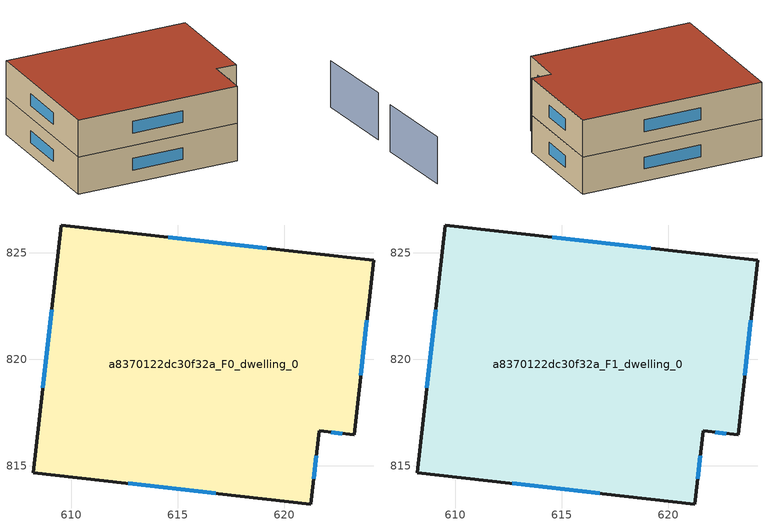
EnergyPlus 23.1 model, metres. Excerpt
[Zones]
a8370122dc30f32a_F0_dwelling_0
 floor ground (EU_floor_Construction): 624.19,824.66 623.27,816.46 621.63,816.64 621.24,813.21 608.21,814.68 609.52,826.31 z0
 wall outside (EU_wall_Construction): 609.52,826.31 608.21,814.68 621.24,813.21 621.63,816.64 623.27,816.46 624.19,824.66 609.52,826.31 z0:3
 window (EU_Window_Construction): 609.07,822.33 608.66,818.67 / 619.17,825.22 614.55,825.75 / 623.59,819.26 623.88,821.85 / 622.19,816.58 622.71,816.52 / 621.37,814.39 621.5,815.47 / 612.67,814.18 616.78,813.72 z1.03:1.97
a8370122dc30f32a_F1_dwelling_0
 floor to a8370122dc30f32a_F0_dwelling_0 (EU_floor_Construction): 624.19,824.66 623.27,816.46 621.63,816.64 621.24,813.21 608.21,814.68 609.52,826.31 z3
 wall outside (EU_wall_Construction): 609.52,826.31 608.21,814.68 621.24,813.21 621.63,816.64 623.27,816.46 624.19,824.66 609.52,826.31 z3:6
 window (EU_Window_Construction): 609.07,822.33 608.66,818.67 / 619.17,825.22 614.55,825.75 / 623.59,819.26 623.88,821.85 / 622.19,816.58 622.71,816.52 / 621.37,814.39 621.5,815.47 / 612.67,814.18 616.78,813.72 z4.03:4.97
 roof outside (EU_roof_Construction): 621.24,813.21 621.63,816.64 623.27,816.46 624.19,824.66 609.52,826.31 608.21,814.68 z6
shading: 631.9,810.6 632.07,817.2 z0:3.8
[Building]
EU S2 Campaign: North Axis=0; Terrain=City; Solar Distribution=FullExterior
[Site:Location]
Cape.Town.Intl.AP: Latitude=-33.965; Longitude=18.602; Time Zone=2; Elevation=46
[SizingPeriod:WeatherFileDays]
AnnualSizingPeriod: Begin Month=1; Begin Day of Month=1; End Month=12; End Day of Month=31; Day of Week for Start Day=Monday; Use Weather File Daylight Saving Period=No; Use Weather File Rain and Snow Indicators=No
[MATERIAL]
EU_InternalMass_Material: Roughness=MediumRough; Thickness=0.1; Conductivity=1; Density=1800; Specific Heat=900; Thermal Absorptance=0.9; Solar Absorptance=0.7; Visible Absorptance=0.7
[MATERIAL:NOMASS] Roughness=MediumRough; Thermal Absorptance=0.9; Solar Absorptance=0.7; Visible Absorptance=0.7
Name | Thermal Resistance
EU_wall_NoMass | 0.493876
EU_roof_NoMass | 0.449382
EU_floor_NoMass | 1.25
[WINDOWMATERIAL:SIMPLEGLAZINGSYSTEM]
EU_Window_SimpleGlazing: UFactor=4.4; Solar Heat Gain Coefficient=0.85; Visible Transmittance=0.85
[CONSTRUCTION]
EU_wall_Construction: EU_wall_NoMass
EU_roof_Construction: EU_roof_NoMass
EU_floor_Construction: EU_floor_NoMass
EU_Window_Construction: EU_Window_SimpleGlazing
EU_InternalMass_Construction: EU_InternalMass_Material
[ZONE] Type=1; Multiplier=1; Ceiling Height=autocalculate; Floor Area=autocalculate; Part of Total Floor Area=Yes
Name | Volume
a8370122dc30f32a_F0_dwelling_0 | 501.282
a8370122dc30f32a_F1_dwelling_0 | 501.283
[INTERNALMASS] Construction=EU_InternalMass_Construction; Surface Area=167.094
Name | Zone or ZoneList
a8370122dc30f32a_F0_dwelling_0_EU_InternalMass | a8370122dc30f32a_F0_dwelling_0
a8370122dc30f32a_F1_dwelling_0_EU_InternalMass | a8370122dc30f32a_F1_dwelling_0
[OTHEREQUIPMENT] Fuel Type=Electricity; Design Level Calculation Method=Watts/Area; Power per Zone Floor Area=1; Fraction Latent=0; Fraction Radiant=0; Fraction Lost=0; Carbon Dioxide Generation Rate=0; EndUse Subcategory=EU_Step8_InternalGains
Name | Zone or ZoneList or Space or SpaceList | Schedule
EU_Step8_InternalGain_a8370122dc30f32a_F0_dwelling_0_f000 | a8370122dc30f32a_F0_dwelling_0 | EU_Step8_GainSchedule_a8370122dc30f32a_F0_dwelling_0_f000
EU_Step8_InternalGain_a8370122dc30f32a_F1_dwelling_0_f000 | a8370122dc30f32a_F1_dwelling_0 | EU_Step8_GainSchedule_a8370122dc30f32a_F1_dwelling_0_f000
[ZONEVENTILATION:DESIGNFLOWRATE] Schedule=EU_AlwaysOn; Design Flow Rate Calculation Method=AirChanges/Hour; Air Changes per Hour=0.64; Ventilation Type=Natural; Fan Pressure Rise=0; Fan Total Efficiency=1; Constant Term Coefficient=1; Temperature Term Coefficient=0; Velocity Term Coefficient=0; Velocity Squared Term Coefficient=0; Minimum Indoor Temperature=-100; Maximum Indoor Temperature=100; Delta Temperature=-100; Minimum Outdoor Temperature=-100; Maximum Outdoor Temperature=100; Maximum Wind Speed=40
Name | Zone or ZoneList or Space or SpaceList
EU_ConstantAir_a8370122dc30f32a_F0_dwelling_0 | a8370122dc30f32a_F0_dwelling_0
EU_ConstantAir_a8370122dc30f32a_F1_dwelling_0 | a8370122dc30f32a_F1_dwelling_0
[HVACTEMPLATE:THERMOSTAT] Constant Heating Setpoint=20; Constant Cooling Setpoint=50
EU_HeatOnly_a8370122dc30f32a_F0_dwelling_0; EU_HeatOnly_a8370122dc30f32a_F1_dwelling_0
[HVACTEMPLATE:ZONE:IDEALLOADSAIRSYSTEM] System Availability Schedule=EU_AlwaysOn; Maximum Heating Supply Air Temperature=50; Minimum Cooling Supply Air Temperature=13; Maximum Heating Supply Air Humidity Ratio=0.0156; Minimum Cooling Supply Air Humidity Ratio=0.0077; Heating Limit=NoLimit; Cooling Limit=NoLimit; Heating Availability Schedule=EU_AlwaysOn; Cooling Availability Schedule=EU_CoolingOff; Dehumidification Control Type=ConstantSensibleHeatRatio; Cooling Sensible Heat Ratio=0.7; Dehumidification Setpoint=60; Humidification Control Type=None; Humidification Setpoint=30; Outdoor Air Method=None; Outdoor Air Flow Rate per Person=0.00944; Outdoor Air Flow Rate per Zone Floor Area=0; Outdoor Air Flow Rate per Zone=0; Demand Controlled Ventilation Type=None; Outdoor Air Economizer Type=NoEconomizer; Heat Recovery Type=None; Sensible Heat Recovery Effectiveness=0.7; Latent Heat Recovery Effectiveness=0.65
Name | Template Thermostat
a8370122dc30f32a_F0_dwelling_0 | EU_HeatOnly_a8370122dc30f32a_F0_dwelling_0
a8370122dc30f32a_F1_dwelling_0 | EU_HeatOnly_a8370122dc30f32a_F1_dwelling_0
[SIZING:ZONE] Zone Cooling Design Supply Air Temperature Input Method=SupplyAirTemperature; Zone Cooling Design Supply Air Temperature=13; Zone Heating Design Supply Air Temperature Input Method=SupplyAirTemperature; Zone Heating Design Supply Air Temperature=50; Zone Cooling Design Supply Air Humidity Ratio=0.008; Zone Heating Design Supply Air Humidity Ratio=0.008; Cooling Design Air Flow Method=DesignDay; Cooling Design Air Flow Rate=0; Cooling Minimum Air Flow per Zone Floor Area=0.000762; Cooling Minimum Air Flow=0; Cooling Minimum Air Flow Fraction=0.2; Heating Design Air Flow Method=DesignDay; Heating Design Air Flow Rate=0; Heating Maximum Air Flow per Zone Floor Area=0.002032; Heating Maximum Air Flow=0.141576; Heating Maximum Air Flow Fraction=0.3; Account for Dedicated Outdoor Air System=No; Dedicated Outdoor Air System Control Strategy=NeutralSupplyAir; Dedicated Outdoor Air Low Setpoint Temperature for Design=autosize; Dedicated Outdoor Air High Setpoint Temperature for Design=autosize; Zone Load Sizing Method=Sensible Load Only No Latent Load; Zone Latent Cooling Design Supply Air Humidity Ratio Input Method=HumidityRatioDifference; Zone Cooling Design Supply Air Humidity Ratio Difference=0.005; Zone Latent Heating Design Supply Air Humidity Ratio Input Method=HumidityRatioDifference; Zone Humidification Design Supply Air Humidity Ratio Difference=0.005
a8370122dc30f32a_F0_dwelling_0; a8370122dc30f32a_F1_dwelling_0
[SCHEDULE:CONSTANT]
Name | Hourly Value
EU_AlwaysOn | 1
EU_CoolingOff | 0
[SCHEDULE:FILE] Column Number=1; Rows to Skip at Top=0; Number of Hours of Data=8760; Column Separator=Comma; Interpolate to Timestep=No; Minutes per Item=60; Adjust Schedule for Daylight Savings=Yes
Name | File
EU_Step8_GainSchedule_a8370122dc30f32a_F0_dwelling_0_f000 | ../../schedules/a8370122dc30f32a/a8370122dc30f32a_F0_dwelling_0_f000_gain.csv
EU_Step8_GainSchedule_a8370122dc30f32a_F1_dwelling_0_f000 | ../../schedules/a8370122dc30f32a/a8370122dc30f32a_F1_dwelling_0_f000_gain.csv
